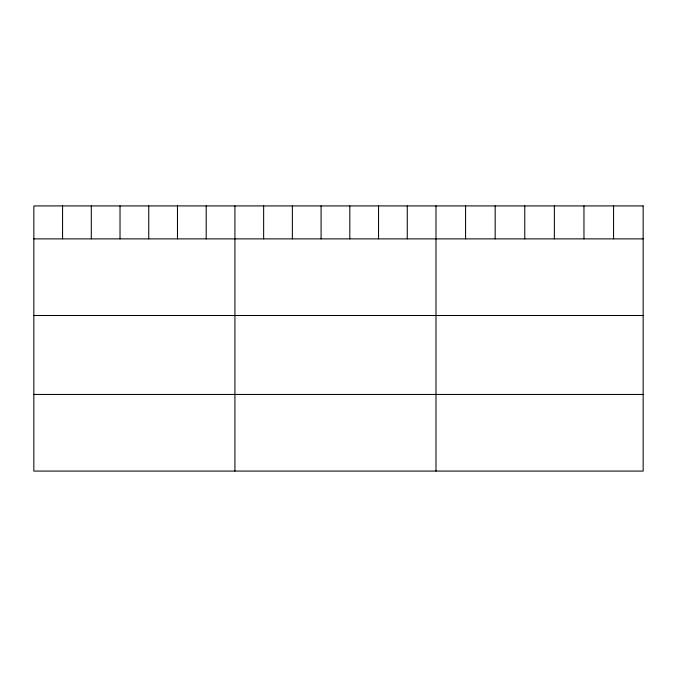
<?xml version="1.0" encoding="UTF-8"?>
<svg xmlns="http://www.w3.org/2000/svg" width="677" height="677" viewBox="0 0 677 677"><rect width="100%" height="100%" fill="white"/><g stroke="black" fill="none" stroke-linecap="round" stroke-linejoin="round"><path stroke-width="1.02" d="M33.85 238.879L643.15 238.879M33.85 315.507L643.15 315.507M33.85 394.446L643.15 394.446M613.557 205.926L613.557 238.879M583.963 205.926L583.963 238.879M554.37 205.926L554.37 238.879M524.768 205.926L524.768 238.879M495.175 205.926L495.175 238.879M465.581 205.926L465.581 238.879M435.988 205.926L435.988 471.074M407.266 205.926L407.266 238.879M378.536 205.926L378.536 238.879M349.814 205.926L349.814 238.879M321.093 205.926L321.093 238.879M292.371 205.926L292.371 238.879M263.641 205.926L263.641 238.879M234.919 205.926L234.919 471.074M206.197 205.926L206.197 238.879M177.467 205.926L177.467 238.879M148.745 205.926L148.745 238.879M120.024 205.926L120.024 238.879M91.302 205.926L91.302 238.879M62.572 205.926L62.572 238.879M643.15 205.926L33.85 205.926L33.85 471.074L643.15 471.074L643.15 205.926"/></g></svg>
